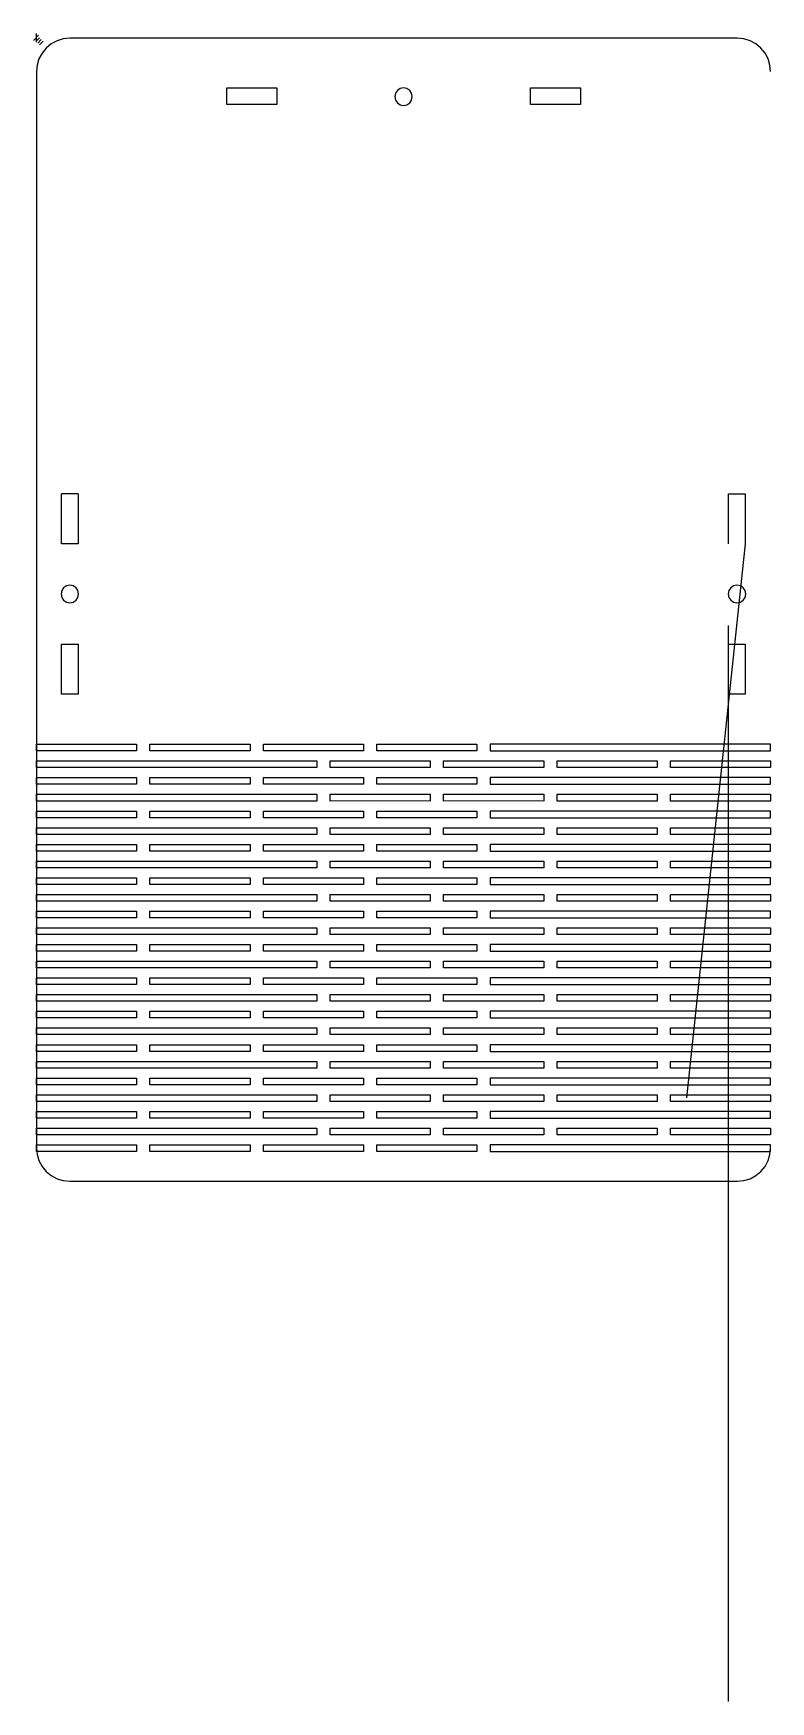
# Model space of a CAD drawing. Extents: x -1 to 220, y -156 to 344.
import ezdxf

# ---------------------------------------------------------------- set-up
doc = ezdxf.new("R2010")
doc.units = 0

msp = doc.modelspace()

# ---------------------------------------------------------------- linework, layer by layer
at = {"layer": 'Layer 1'}
for p, q in [((0.793749, 343.459), (-0.793749, 341.871)), ((0, 343.988), (0, 341.342)), ((1.05833, 342.665), (0, 341.60667)), ((1.5875, 342.136), (0.52917, 341.07767)), ((2.11666, 341.607), (1.05833, 340.54867))]:
    msp.add_line(p, q, dxfattribs=at)
at = {"layer": 'Shape533'}
for p, q in [((4.5845, 340.851884), (3.061439, 339.603071)), ((6.30567, 341.770796), (4.5845, 340.851884)), ((8.172489, 342.338078), (6.30567, 341.770796)), ((10.1325, 342.532), (8.172489, 342.338078)), ((210.132, 342.532), (10.1324, 342.532)), ((212.092029, 342.338368), (210.132018, 342.53229)), ((213.958848, 341.771086), (212.092029, 342.338368)), ((215.680017, 340.852174), (213.958848, 341.771086)), ((217.203079, 339.603361), (215.680017, 340.852174)), ((0.893714, 336.35884), (0.326432, 334.492021)), ((1.812626, 338.08001), (0.893714, 336.35884)), ((3.061439, 339.603071), (1.812626, 338.08001)), ((218.451892, 338.0803), (217.203079, 339.603361)), ((219.370804, 336.35913), (218.451892, 338.0803)), ((219.938086, 334.492311), (219.370804, 336.35913)), ((0.132, 332.532), (0.132524, 10.1321)), ((0.326432, 334.492021), (0.13251, 332.53201)), ((220.132008, 332.5323), (219.938086, 334.492311)), ((57.1324, 322.632), (57.1324, 327.632)), ((57.1324, 327.632), (72.1324, 327.632)), ((72.1325, 327.632), (72.1324, 322.632)), ((107.715068, 326.052253), (107.50731, 325.03213)), ((107.50731, 325.03213), (107.715068, 324.012007)), ((108.277962, 326.884972), (107.715068, 326.052253)), ((109.111779, 327.44624), (108.277962, 326.884972)), ((110.132305, 327.652007), (109.111779, 327.44624)), ((111.152831, 327.44624), (110.132305, 327.652007)), ((111.986648, 326.884972), (111.152831, 327.44624)), ((112.549542, 326.052253), (111.986648, 326.884972)), ((112.7573, 325.03213), (112.549542, 326.052253)), ((112.549542, 324.012007), (112.7573, 325.03213)), ((112.7573, 325.03213), (112.7573, 325.03213)), ((148.132, 322.632), (148.132, 327.632)), ((148.132524, 327.6321), (163.132, 327.632)), ((163.132, 327.632), (163.132, 322.632)), ((72.1321, 322.632), (57.1324, 322.632)), ((107.715068, 324.012007), (108.277962, 323.179288)), ((108.277962, 323.179288), (109.111779, 322.61802)), ((109.111779, 322.61802), (110.132305, 322.412253)), ((110.132305, 322.412253), (111.152831, 322.61802)), ((111.152831, 322.61802), (111.986648, 323.179288)), ((111.986648, 323.179288), (112.549542, 324.012007)), ((163.132, 322.632), (148.132, 322.632)), ((7.632, 191.0331), (7.63239, 206.032)), ((7.65449, 206.136), (12.6546, 206.136)), ((12.632507, 206.031561), (12.6325, 191.033)), ((207.532, 191.033), (207.532, 206.032)), ((207.5325, 206.0322), (212.532, 206.032)), ((212.532, 206.0323), (212.532, 191.033)), ((12.63244, 191.033), (7.63239, 191.033)), ((212.5325, 191.0328), (194.907, 25.133)), ((7.715268, 177.052123), (7.50751, 176.032)), ((7.50751, 176.032), (7.715268, 175.011877)), ((8.278162, 177.884842), (7.715268, 177.052123)), ((7.715268, 175.011877), (8.278162, 174.179158)), ((9.111979, 178.44611), (8.278162, 177.884842)), ((10.132505, 178.651877), (9.111979, 178.44611)), ((11.153031, 178.44611), (10.132505, 178.651877)), ((11.986848, 177.884842), (11.153031, 178.44611)), ((12.549742, 177.052123), (11.986848, 177.884842)), ((11.986848, 174.179158), (12.549742, 175.011877)), ((12.7575, 176.032), (12.549742, 177.052123)), ((12.549742, 175.011877), (12.7575, 176.032)), ((12.7575, 176.032), (12.7575, 176.032)), ((207.614768, 177.052123), (207.40701, 176.032)), ((207.40701, 176.032), (207.614768, 175.011877)), ((208.177662, 177.884842), (207.614768, 177.052123)), ((207.614768, 175.011877), (208.177662, 174.179158)), ((209.011479, 178.44611), (208.177662, 177.884842)), ((210.032005, 178.651877), (209.011479, 178.44611)), ((211.052531, 178.44611), (210.032005, 178.651877)), ((211.886348, 177.884842), (211.052531, 178.44611)), ((212.449242, 177.052123), (211.886348, 177.884842)), ((211.886348, 174.179158), (212.449242, 175.011877)), ((212.657, 176.032), (212.449242, 177.052123)), ((212.449242, 175.011877), (212.657, 176.032)), ((212.657, 176.032), (212.657, 176.032)), ((8.278162, 174.179158), (9.111979, 173.61789)), ((9.111979, 173.61789), (10.132505, 173.412123)), ((10.132505, 173.412123), (11.153031, 173.61789)), ((11.153031, 173.61789), (11.986848, 174.179158)), ((208.177662, 174.179158), (209.011479, 173.61789)), ((209.011479, 173.61789), (210.032005, 173.412123)), ((210.032005, 173.412123), (211.052531, 173.61789)), ((211.052531, 173.61789), (211.886348, 174.179158)), ((207.507, -155.768), (207.507, 166.632)), ((7.632, 161.032), (12.6325, 161.032)), ((7.63239, 146.032), (7.63239, 161.032)), ((12.63248, 161.0312), (12.6325, 146.032)), ((207.532, 161.032), (212.532, 161.032)), ((207.532, 146.032), (207.532, 161.032)), ((212.53239, 161.0319), (212.532, 146.032)), ((12.632, 146.0325), (7.63239, 146.032)), ((212.532, 146.032), (207.532, 146.032)), ((0.132, 131.0328), (30.1325, 131.033)), ((0.1325, 129.03275), (0.132524, 131.033)), ((30.13249, 131.0333), (30.1325, 129.033)), ((34.132, 131.03325), (64.1325, 131.033)), ((34.1322, 129.03275), (34.1325, 131.033)), ((64.1325, 131.03325), (64.1325, 129.033)), ((68.1325, 131.03325), (98.1324, 131.033)), ((68.1325, 129.033), (68.1325, 131.033)), ((98.1324, 131.033), (98.1324, 129.033)), ((102.132, 131.03325), (132.132, 131.033)), ((102.1321, 129.03275), (102.132, 131.033)), ((132.132, 131.03325), (132.132, 129.033)), ((220.132524, 131.03325), (136.132, 131.033)), ((136.1325, 131.0328), (136.132, 129.033)), ((220.132, 129.0331), (220.132, 131.033)), ((0.132, 126.033), (84.1324, 126.033)), ((0.1325, 124.03275), (0.132524, 126.033)), ((30.1325, 129.033), (0.132524, 129.033)), ((64.1325, 129.03275), (34.1325, 129.033)), ((98.1324, 129.033), (68.1325, 129.033)), ((84.1324, 126.0325), (84.1324, 124.032)), ((88.132, 124.03237), (88.1324, 126.033)), ((88.1324, 126.03238), (118.132, 126.033)), ((132.132, 129.03275), (102.132, 129.033)), ((118.132524, 126.03238), (118.132, 124.032)), ((122.1324, 124.03262), (122.132, 126.033)), ((122.1321, 126.033), (152.132, 126.033)), ((136.132, 129.03262), (220.132, 129.033)), ((152.132524, 126.03225), (152.132, 124.032)), ((156.1322, 124.0322), (156.132, 126.033)), ((156.132, 126.0325), (186.132, 126.033)), ((186.1323, 126.0325), (186.132, 124.032)), ((190.132, 126.033), (220.132, 126.033)), ((190.132, 124.032), (190.132, 126.033)), ((220.132, 126.03287), (220.132, 124.032)), ((0.132, 121.03163), (30.1325, 121.032)), ((84.1321, 124.03199), (0.132524, 124.032)), ((0.1326, 119.03175), (0.132524, 121.032)), ((30.1325, 121.03163), (30.1325, 119.032)), ((34.132, 119.03213), (34.1325, 121.032)), ((34.132, 121.032), (64.1325, 121.032)), ((64.1325, 121.03238), (64.1325, 119.032)), ((68.1321, 119.03162), (68.1325, 121.032)), ((68.1325, 121.03225), (98.1324, 121.032)), ((118.132, 124.032), (88.1324, 124.032)), ((98.132424, 121.0322), (98.1324, 119.032)), ((102.1321, 119.03137), (102.132, 121.032)), ((102.132, 121.03163), (132.132, 121.032)), ((152.1323, 124.03262), (122.132, 124.032)), ((132.132524, 121.03238), (132.132, 119.032)), ((220.132, 121.032), (136.132, 121.032)), ((136.1323, 121.0318), (136.132, 119.032)), ((186.132, 124.032), (156.132, 124.032)), ((220.132, 124.03262), (190.132, 124.032)), ((220.132, 119.03137), (220.132, 121.032)), ((0.132, 116.03163), (84.1324, 116.031)), ((0.1325, 114.03137), (0.132524, 116.031)), ((30.132, 119.03213), (0.132524, 119.032)), ((64.1325, 119.032), (34.1325, 119.032)), ((98.13239, 119.03137), (68.1325, 119.032)), ((84.1324, 116.03138), (84.1324, 114.031)), ((88.132, 116.031), (118.132, 116.031)), ((88.1324, 114.031), (88.1324, 116.031)), ((132.132, 119.032), (102.132, 119.032)), ((118.1321, 116.03125), (118.132, 114.031)), ((122.132, 114.031), (122.132, 116.031)), ((122.1321, 116.03125), (152.132, 116.031)), ((136.132, 119.03162), (220.132, 119.032)), ((152.1321, 116.03125), (152.132, 114.031)), ((156.132, 116.0318), (186.132, 116.031)), ((156.132, 114.0308), (156.132, 116.031)), ((186.13203, 116.03125), (186.132, 114.031)), ((190.132, 114.031), (190.132, 116.031)), ((190.1325, 116.03163), (220.132, 116.031)), ((220.132524, 116.03125), (220.132, 114.031)), ((0.132, 109.0335), (0.132524, 111.031)), ((0.1325, 111.0306), (30.1325, 111.031)), ((84.132424, 114.03075), (0.132524, 114.031)), ((30.132524, 111.0306), (30.1325, 109.033)), ((34.132, 109.033), (34.1325, 111.031)), ((34.132, 111.03038), (64.1325, 111.031)), ((64.1325, 111.0308), (64.1325, 109.033)), ((68.132, 111.03097), (98.1324, 111.031)), ((68.132424, 109.03337), (68.1325, 111.031)), ((118.132524, 114.03138), (88.1324, 114.031)), ((98.1324, 111.03122), (98.1324, 109.033)), ((102.132, 111.03122), (132.132, 111.031)), ((102.132524, 109.03299), (102.132, 111.031)), ((152.1319, 114.03113), (122.132, 114.031)), ((132.132, 111.03097), (132.132, 109.033)), ((220.1325, 111.03059), (136.132, 111.031)), ((136.1323, 111.0307), (136.132, 109.033)), ((186.132, 114.031), (156.132, 114.031)), ((220.1324, 114.03075), (190.132, 114.031)), ((220.1319, 109.0334), (220.132, 111.031)), ((0.1325, 104.03238), (0.132524, 106.033)), ((0.1325, 106.03262), (84.1324, 106.033)), ((30.1325, 109.0334), (0.132524, 109.033)), ((64.1325, 109.03362), (34.1325, 109.033)), ((98.132424, 109.03362), (68.1325, 109.033)), ((84.132, 106.03263), (84.1324, 104.033)), ((88.1324, 104.03252), (88.1324, 106.033)), ((88.1324, 106.033), (118.132, 106.033)), ((132.1321, 109.03362), (102.132, 109.033)), ((118.1324, 106.03263), (118.132, 104.033)), ((122.132, 104.03252), (122.132, 106.033)), ((122.1324, 106.0329), (152.132, 106.033)), ((136.1321, 109.03362), (220.132, 109.033)), ((152.132524, 106.03277), (152.132, 104.033)), ((156.1319, 104.03278), (156.132, 106.033)), ((156.1322, 106.033), (186.132, 106.033)), ((186.132, 106.033), (186.132, 104.033)), ((190.1319, 104.03275), (190.132, 106.033)), ((190.1319, 106.03277), (220.132, 106.033)), ((220.1325, 106.03303), (220.132, 104.033)), ((0.1325, 101.032), (30.1325, 101.032)), ((0.1325, 99.03197), (0.132524, 101.032)), ((84.1324, 104.03278), (0.132524, 104.033)), ((30.13253, 101.03215), (30.1325, 99.0319)), ((34.132, 101.032), (64.1325, 101.032)), ((34.1325, 99.0319), (34.1325, 101.032)), ((64.1322, 101.032), (64.1325, 99.0319)), ((68.1321, 99.03175), (68.1325, 101.032)), ((68.1325, 101.03215), (98.1324, 101.032)), ((118.1324, 104.03278), (88.1324, 104.033)), ((98.13201, 101.032), (98.1324, 99.0319)), ((102.132, 101.03215), (132.132, 101.032)), ((102.132, 99.0319), (102.132, 101.032)), ((152.1321, 104.03275), (122.132, 104.033)), ((132.13199, 101.03238), (132.132, 99.0319)), ((136.1319, 101.03241), (136.132, 99.0319)), ((220.132, 101.03263), (136.132, 101.032)), ((186.132, 104.0325), (156.132, 104.033)), ((220.132, 104.03275), (190.132, 104.033)), ((220.132, 99.0319), (220.132, 101.032)), ((0.1325, 96.03162), (84.1324, 96.0316)), ((0.1325, 94.0313), (0.132524, 96.0316)), ((30.132, 99.0318), (0.132524, 99.0319)), ((64.1325, 99.03175), (34.1325, 99.0319)), ((98.1324, 99.03175), (68.1325, 99.0319)), ((84.132, 96.03162), (84.1324, 94.0313)), ((88.132, 96.03155), (118.132, 96.0316)), ((88.1321, 94.03135), (88.1324, 96.0316)), ((132.13199, 99.03238), (102.132, 99.0319)), ((118.1324, 96.03155), (118.132, 94.0313)), ((122.1321, 94.03135), (122.132, 96.0316)), ((122.132, 96.0316), (152.132, 96.0316)), ((136.1321, 99.03213), (220.132, 99.0319)), ((152.1319, 96.03155), (152.132, 94.0313)), ((156.1319, 94.03137), (156.132, 96.0316)), ((156.132, 96.03201), (186.132, 96.0316)), ((186.132, 96.0316), (186.132, 94.0313)), ((190.1319, 96.03159), (220.132, 96.0316)), ((190.1325, 94.03137), (190.132, 96.0316)), ((220.132, 96.0315), (220.132, 94.0313)), ((0.132, 89.03338), (0.132524, 91.031)), ((84.1324, 94.03137), (0.132524, 94.0313)), ((0.132524, 91.031), (30.1325, 91.031)), ((30.132524, 91.031), (30.1325, 89.0334)), ((34.132, 89.03332), (34.1325, 91.031)), ((34.1325, 91.03092), (64.1325, 91.031)), ((64.1325, 91.03093), (64.1325, 89.0334)), ((68.1322, 89.03333), (68.1325, 91.031)), ((68.1325, 91.0309), (98.1324, 91.031)), ((118.132, 94.0311), (88.1324, 94.0313)), ((98.1324, 91.031), (98.1324, 89.0334)), ((102.132, 91.03099), (132.132, 91.031)), ((102.1322, 89.03337), (102.132, 91.031)), ((152.1319, 94.03135), (122.132, 94.0313)), ((132.13201, 91.031), (132.132, 89.0334)), ((220.1324, 91.031), (136.132, 91.031)), ((136.132, 91.03092), (136.132, 89.0334)), ((186.132524, 94.03129), (156.132, 94.0313)), ((220.132, 94.03135), (190.132, 94.0313)), ((220.132, 89.03332), (220.132, 91.031)), ((0.132, 86.03303), (84.1324, 86.033)), ((0.1325, 84.03272), (0.132524, 86.033)), ((30.132, 89.0334), (0.132524, 89.0334)), ((64.1325, 89.03332), (34.1325, 89.0334)), ((98.1324, 89.03337), (68.1325, 89.0334)), ((84.1324, 86.03303), (84.1324, 84.0327)), ((88.1322, 84.0327), (88.1324, 86.033)), ((88.1324, 86.03303), (118.132, 86.033)), ((132.1324, 89.0333), (102.132, 89.0334)), ((118.132, 86.03296), (118.132, 84.0327)), ((122.132, 84.0327), (122.132, 86.033)), ((122.1323, 86.03303), (152.132, 86.033)), ((136.1321, 89.03333), (220.132, 89.0334)), ((152.13203, 86.033), (152.132, 84.0327)), ((156.132, 86.03301), (186.132, 86.033)), ((156.132, 84.03275), (156.132, 86.033)), ((186.1325, 86.03303), (186.132, 84.0327)), ((190.1322, 84.03277), (190.132, 86.033)), ((190.1325, 86.03302), (220.132, 86.033)), ((220.132524, 86.033), (220.132, 84.0327)), ((0.132, 81.03235), (30.1325, 81.0324)), ((0.132, 79.0322), (0.132524, 81.0324)), ((84.132424, 84.0328), (0.132524, 84.0327)), ((30.132, 81.03241), (30.1325, 79.0321)), ((34.1321, 81.03238), (64.1325, 81.0324)), ((34.132524, 79.0321), (34.1325, 81.0324)), ((64.1322, 81.03241), (64.1325, 79.0321)), ((68.132424, 81.03235), (98.1324, 81.0324)), ((68.13247, 79.0321), (68.1325, 81.0324)), ((118.1324, 84.03277), (88.1324, 84.0327)), ((98.13201, 81.03241), (98.1324, 79.0321)), ((102.132524, 79.03209), (102.132, 81.0324)), ((102.1324, 81.0324), (132.132, 81.0324)), ((152.1323, 84.03275), (122.132, 84.0327)), ((132.1323, 81.0324), (132.132, 79.0321)), ((220.1324, 81.03232), (136.132, 81.0324)), ((136.1321, 81.03237), (136.132, 79.0321)), ((186.132, 84.0327), (156.132, 84.0327)), ((220.132524, 84.03277), (190.132, 84.0327)), ((220.132, 79.03207), (220.132, 81.0324)), ((0.132, 74.03148), (0.132524, 76.0317)), ((30.132, 79.03213), (0.132524, 79.0321)), ((0.132524, 76.03177), (84.1324, 76.0317)), ((64.1325, 79.03215), (34.1325, 79.0321)), ((98.132, 79.03213), (68.1325, 79.0321)), ((84.132, 76.03179), (84.1324, 74.0315)), ((88.132, 74.03153), (88.1324, 76.0317)), ((88.1324, 76.03172), (118.132, 76.0317)), ((132.1323, 79.03207), (102.132, 79.0321)), ((118.1324, 76.03172), (118.132, 74.0315)), ((122.1321, 74.03145), (122.132, 76.0317)), ((122.1321, 76.0317), (152.132, 76.0317)), ((136.132, 79.0321), (220.132, 79.0321)), ((152.132524, 76.0317), (152.132, 74.0315)), ((156.1325, 74.03147), (156.132, 76.0317)), ((156.1325, 76.03177), (186.132, 76.0317)), ((186.1319, 76.03177), (186.132, 74.0315)), ((190.1319, 74.03147), (190.132, 76.0317)), ((190.132, 76.03175), (220.132, 76.0317)), ((220.1325, 76.03172), (220.132, 74.0315)), ((0.132, 69.03083), (0.132524, 71.0311)), ((0.1325, 71.0311), (30.1325, 71.0311)), ((84.1324, 74.03152), (0.132524, 74.0315)), ((30.1321, 71.03115), (30.1325, 69.0309)), ((34.1322, 69.03085), (34.1325, 71.0311)), ((34.1325, 71.03115), (64.1325, 71.0311)), ((64.1321, 71.0311), (64.1325, 69.0309)), ((68.132, 69.0309), (68.1325, 71.0311)), ((68.1325, 71.03115), (98.1324, 71.0311)), ((118.1321, 74.03145), (88.1324, 74.0315)), ((98.1324, 71.03115), (98.1324, 69.0309)), ((102.132, 71.03117), (132.132, 71.0311)), ((102.1322, 69.03083), (102.132, 71.0311)), ((152.1323, 74.0315), (122.132, 74.0315)), ((132.1321, 71.03112), (132.132, 69.0309)), ((220.1319, 71.03108), (136.132, 71.0311)), ((136.1321, 71.0311), (136.132, 69.0309)), ((186.1324, 74.03154), (156.132, 74.0315)), ((220.132, 74.03153), (190.132, 74.0315)), ((220.132, 69.03093), (220.132, 71.0311)), ((0.1325, 64.03287), (0.132524, 66.0332)), ((0.1325, 66.03315), (84.1324, 66.0332)), ((30.132, 69.03088), (0.132524, 69.0309)), ((64.1322, 69.0309), (34.1325, 69.0309)), ((98.132424, 69.03088), (68.1325, 69.0309)), ((84.1321, 66.0332), (84.1324, 64.0329)), ((88.132, 66.03316), (118.132, 66.0332)), ((88.1321, 64.03295), (88.1324, 66.0332)), ((132.1321, 69.03087), (102.132, 69.0309)), ((118.1324, 66.03315), (118.132, 64.0329)), ((122.1321, 64.0329), (122.132, 66.0332)), ((122.1321, 66.0331), (152.132, 66.0332)), ((136.132, 69.03087), (220.132, 69.0309)), ((152.132, 66.03315), (152.132, 64.0329)), ((156.1319, 66.03316), (186.132, 66.0332)), ((156.132, 64.03295), (156.132, 66.0332)), ((186.132, 66.03315), (186.132, 64.0329)), ((190.1318, 64.0329), (190.132, 66.0332)), ((190.1319, 66.03311), (220.132, 66.0332)), ((220.1319, 66.03316), (220.132, 64.0329)), ((0.132, 61.03255), (30.1325, 61.0325)), ((0.132, 59.0322), (0.132524, 61.0325)), ((84.1324, 64.03287), (0.132524, 64.0329)), ((30.13253, 61.03255), (30.1325, 59.0323)), ((34.132, 61.0326), (64.1325, 61.0325)), ((34.132, 59.03232), (34.1325, 61.0325)), ((64.132524, 61.03258), (64.1325, 59.0323)), ((68.1321, 59.03227), (68.1325, 61.0325)), ((68.1321, 61.0325), (98.1324, 61.0325)), ((118.1324, 64.03295), (88.1324, 64.0329)), ((98.1322, 61.03257), (98.1324, 59.0323)), ((102.132524, 59.0322), (102.132, 61.0325)), ((102.1321, 61.03255), (132.132, 61.0325)), ((152.1319, 64.03295), (122.132, 64.0329)), ((132.132524, 61.03257), (132.132, 59.0323)), ((136.1321, 61.03257), (136.132, 59.0323)), ((220.1325, 61.0325), (136.132, 61.0325)), ((186.132, 64.03295), (156.132, 64.0329)), ((220.1324, 64.03291), (190.132, 64.0329)), ((220.132524, 59.03225), (220.132, 61.0325)), ((0.132, 56.0319), (84.1324, 56.0319)), ((0.1325, 54.03163), (0.132524, 56.0319)), ((30.132, 59.03232), (0.132524, 59.0323)), ((64.1322, 59.0323), (34.1325, 59.0323)), ((98.132424, 59.03228), (68.1325, 59.0323)), ((84.1324, 56.03187), (84.1324, 54.0317)), ((88.132, 56.03195), (118.132, 56.0319)), ((88.132424, 54.03167), (88.1324, 56.0319)), ((132.132524, 59.0323), (102.132, 59.0323)), ((118.132, 56.03188), (118.132, 54.0317)), ((122.13199, 54.03165), (122.132, 56.0319)), ((122.1324, 56.03193), (152.132, 56.0319)), ((136.1323, 59.03232), (220.132, 59.0323)), ((152.1319, 56.03195), (152.132, 54.0317)), ((156.1319, 56.03187), (186.132, 56.0319)), ((156.1322, 54.03168), (156.132, 56.0319)), ((186.1325, 56.03192), (186.132, 54.0317)), ((190.1325, 54.03163), (190.132, 56.0319)), ((190.1325, 56.03187), (220.132, 56.0319)), ((220.1324, 56.0319), (220.132, 54.0317)), ((0.1325, 51.03125), (30.1325, 51.0313)), ((84.1324, 54.03168), (0.132524, 54.0317)), ((0.132524, 49.03103), (0.132524, 51.0313)), ((30.1325, 51.03128), (30.1325, 49.031)), ((34.1325, 49.031), (34.1325, 51.0313)), ((34.1325, 51.0313), (64.1325, 51.0313)), ((64.1325, 51.0313), (64.1325, 49.031)), ((68.1321, 49.03105), (68.1325, 51.0313)), ((68.1325, 51.03125), (98.1324, 51.0313)), ((118.1321, 54.0317), (88.1324, 54.0317)), ((98.1321, 51.0313), (98.1324, 49.031)), ((102.1324, 49.0311), (102.132, 51.0313)), ((102.1321, 51.03128), (132.132, 51.0313)), ((152.13203, 54.03165), (122.132, 54.0317)), ((132.132, 51.03125), (132.132, 49.031)), ((136.1319, 51.0313), (136.132, 49.031)), ((220.132, 51.03125), (136.132, 51.0313)), ((186.132, 54.03165), (156.132, 54.0317)), ((220.1324, 54.03167), (190.132, 54.0317)), ((220.132, 49.03103), (220.132, 51.0313)), ((0.1325, 46.0333), (84.1324, 46.0333)), ((30.132, 49.03103), (0.132524, 49.031)), ((0.1326, 44.03307), (0.132524, 46.0333)), ((64.13253, 49.03105), (34.1325, 49.031)), ((98.132, 49.03107), (68.1325, 49.031)), ((84.1324, 46.03337), (84.1324, 44.0331)), ((88.1321, 44.03305), (88.1324, 46.0333)), ((88.1324, 46.03336), (118.132, 46.0333)), ((132.132, 49.0311), (102.132, 49.031)), ((118.132, 46.0333), (118.132, 44.0331)), ((122.132, 44.03309), (122.132, 46.0333)), ((122.1323, 46.03335), (152.132, 46.0333)), ((136.1319, 49.03105), (220.132, 49.031)), ((152.1319, 46.03337), (152.132, 44.0331)), ((156.1319, 46.03332), (186.132, 46.0333)), ((156.132, 44.03312), (156.132, 46.0333)), ((186.1323, 46.03337), (186.132, 44.0331)), ((190.13197, 44.03305), (190.132, 46.0333)), ((190.132, 46.03335), (220.132, 46.0333)), ((220.132524, 46.0333), (220.132, 44.0331)), ((0.1325, 39.03245), (0.132524, 41.0327)), ((84.1321, 44.03312), (0.132524, 44.0331)), ((0.132524, 41.0327), (30.1325, 41.0327)), ((30.132, 41.03267), (30.1325, 39.0325)), ((34.132, 39.03248), (34.1325, 41.0327)), ((34.132, 41.03268), (64.1325, 41.0327)), ((64.132, 41.0327), (64.1325, 39.0325)), ((68.1321, 39.03247), (68.1325, 41.0327)), ((68.132424, 41.03273), (98.1324, 41.0327)), ((118.13201, 44.0331), (88.1324, 44.0331)), ((98.13239, 41.03267), (98.1324, 39.0325)), ((102.1321, 39.03247), (102.132, 41.0327)), ((102.132, 41.03267), (132.132, 41.0327)), ((152.1321, 44.0331), (122.132, 44.0331)), ((132.132, 41.0327), (132.132, 39.0325)), ((220.1324, 41.03267), (136.132, 41.0327)), ((136.1323, 41.03268), (136.132, 39.0325)), ((186.1325, 44.03307), (156.132, 44.0331)), ((220.1319, 44.03312), (190.132, 44.0331)), ((220.1319, 39.03243), (220.132, 41.0327)), ((0.132, 36.03208), (84.1324, 36.0321)), ((0.1325, 34.03182), (0.132524, 36.0321)), ((30.132, 39.03247), (0.132524, 39.0325)), ((64.13253, 39.0325), (34.1325, 39.0325)), ((98.132424, 39.03243), (68.1325, 39.0325)), ((84.1324, 36.03213), (84.1324, 34.0318)), ((88.1324, 34.03183), (88.1324, 36.0321)), ((88.1324, 36.0321), (118.132, 36.0321)), ((132.1321, 39.03247), (102.132, 39.0325)), ((118.1321, 36.03205), (118.132, 34.0318)), ((122.1321, 34.0318), (122.132, 36.0321)), ((122.1323, 36.03213), (152.132, 36.0321)), ((136.1321, 39.03248), (220.132, 39.0325)), ((152.13203, 36.03205), (152.132, 34.0318)), ((156.132, 34.03183), (156.132, 36.0321)), ((156.132, 36.03205), (186.132, 36.0321)), ((186.132, 36.0321), (186.132, 34.0318)), ((190.132524, 34.0318), (190.132, 36.0321)), ((190.132524, 36.0321), (220.132, 36.0321)), ((220.132524, 36.03213), (220.132, 34.0318)), ((0.1325, 31.0315), (30.1325, 31.0315)), ((0.1325, 29.03125), (0.132524, 31.0315)), ((84.1324, 34.03187), (0.132524, 34.0318)), ((30.1325, 31.0315), (30.1325, 29.0312)), ((34.132, 29.0312), (34.1325, 31.0315)), ((34.1325, 31.03145), (64.1325, 31.0315)), ((64.1323, 31.0314), (64.1325, 29.0312)), ((68.13247, 31.03149), (98.1324, 31.0315)), ((68.1325, 29.0312), (68.1325, 31.0315)), ((118.1321, 34.0318), (88.1324, 34.0318)), ((98.132, 31.03142), (98.1324, 29.0312)), ((102.132, 31.0315), (132.132, 31.0315)), ((102.132, 29.03125), (102.132, 31.0315)), ((152.1323, 34.03185), (122.132, 34.0318)), ((132.132, 31.0315), (132.132, 29.0312)), ((220.1325, 31.0314), (136.132, 31.0315)), ((136.1321, 31.03142), (136.132, 29.0312)), ((186.1319, 34.0318), (156.132, 34.0318)), ((220.132, 34.03185), (190.132, 34.0318)), ((220.1319, 29.03125), (220.132, 31.0315)), ((0.132, 26.0308), (84.1324, 26.0308)), ((0.1325, 24.03322), (0.132524, 26.0308)), ((30.132524, 29.03125), (0.132524, 29.0312)), ((64.1325, 29.03117), (34.1325, 29.0312)), ((98.1321, 29.03117), (68.1325, 29.0312)), ((84.132, 26.03087), (84.1324, 24.0332)), ((88.132, 26.03083), (118.132, 26.0308)), ((88.1321, 24.03322), (88.1324, 26.0308)), ((132.132524, 29.03117), (102.132, 29.0312)), ((118.132524, 26.03082), (118.132, 24.0332)), ((122.1321, 24.0332), (122.132, 26.0308)), ((122.1323, 26.0308), (152.132, 26.0308)), ((136.132524, 29.03117), (220.132, 29.0312)), ((152.1323, 26.03083), (152.132, 24.0332)), ((156.1322, 24.03328), (156.132, 26.0308)), ((156.1322, 26.0308), (186.132, 26.0308)), ((186.1324, 26.0308), (186.132, 24.0332)), ((190.1319, 24.0332), (190.132, 26.0308)), ((190.132, 26.0308), (220.132, 26.0308)), ((220.132, 26.0308), (220.132, 24.0332)), ((0.132, 19.03267), (0.132524, 21.0329)), ((0.1325, 21.03285), (30.1325, 21.0329)), ((84.1321, 24.03327), (0.132524, 24.0332)), ((30.1325, 21.03285), (30.1325, 19.0326)), ((34.13247, 19.03265), (34.1325, 21.0329)), ((34.1325, 21.0329), (64.1325, 21.0329)), ((64.13253, 21.0329), (64.1325, 19.0326)), ((68.1321, 19.0326), (68.1325, 21.0329)), ((68.1325, 21.03283), (98.1324, 21.0329)), ((118.132, 24.0332), (88.1324, 24.0332)), ((98.13201, 21.03291), (98.1324, 19.0326)), ((102.1321, 19.03265), (102.132, 21.0329)), ((102.132, 21.0329), (132.132, 21.0329)), ((152.1325, 24.03323), (122.132, 24.0332)), ((132.1321, 21.03283), (132.132, 19.0326)), ((220.132524, 21.0329), (136.132, 21.0329)), ((136.1321, 21.03286), (136.132, 19.0326)), ((186.1319, 24.03322), (156.132, 24.0332)), ((220.1319, 24.0332), (190.132, 24.0332)), ((220.132, 19.03267), (220.132, 21.0329)), ((0.132, 14.032), (0.132524, 16.0323)), ((30.132, 19.03258), (0.132524, 19.0326)), ((0.132524, 16.0323), (84.1324, 16.0323)), ((64.1325, 19.03265), (34.1325, 19.0326)), ((98.1324, 19.03265), (68.1325, 19.0326)), ((84.1321, 16.03222), (84.1324, 14.032)), ((88.1321, 14.032), (88.1324, 16.0323)), ((88.1321, 16.0322), (118.132, 16.0323)), ((132.1321, 19.0326), (102.132, 19.0326)), ((118.1324, 16.0323), (118.132, 14.032)), ((122.1324, 14.03198), (122.132, 16.0323)), ((122.1321, 16.0323), (152.132, 16.0323)), ((136.132, 19.03267), (220.132, 19.0326)), ((152.1319, 16.03225), (152.132, 14.032)), ((156.132524, 14.03205), (156.132, 16.0323)), ((156.132, 16.03225), (186.132, 16.0323)), ((186.1319, 16.03221), (186.132, 14.032)), ((190.1319, 16.03226), (220.132, 16.0323)), ((190.1325, 14.03197), (190.132, 16.0323)), ((220.1325, 16.03226), (220.132, 14.032)), ((0.132, 11.0316), (30.1325, 11.0316)), ((0.1325, 9.03135), (0.132524, 11.0316)), ((0.132516, 10.1322), (0.326438, 8.172189)), ((84.1324, 14.03197), (0.132524, 14.032)), ((30.1325, 11.0316), (30.1325, 9.03139)), ((34.132, 11.03168), (64.1325, 11.0316)), ((34.132, 9.03138), (34.1325, 11.0316)), ((64.1325, 11.0316), (64.1325, 9.03139)), ((68.1325, 11.03164), (98.1324, 11.0316)), ((68.1325, 9.03138), (68.1325, 11.0316)), ((118.1324, 14.03205), (88.1324, 14.032)), ((98.13201, 11.03164), (98.1324, 9.03139)), ((102.1324, 9.03139), (102.132, 11.0316)), ((102.13239, 11.03164), (132.132, 11.0316)), ((152.1325, 14.032), (122.132, 14.032)), ((132.132, 11.0316), (132.132, 9.03139)), ((136.132524, 11.03164), (136.132, 9.03139)), ((220.132524, 11.0316), (136.132, 11.0316)), ((186.1319, 14.03201), (156.132, 14.032)), ((220.1319, 14.03197), (190.132, 14.032)), ((219.938468, 8.172179), (220.13239, 10.13219)), ((220.132, 9.03139), (220.132, 11.0316)), ((30.132524, 9.03138), (0.132524, 9.03139)), ((0.326438, 8.172189), (0.89372, 6.30537)), ((0.89372, 6.30537), (1.812632, 4.5842)), ((64.132506, 9.03141), (34.1325, 9.03139)), ((98.1322, 9.03138), (68.1325, 9.03139)), ((132.1321, 9.03143), (102.132, 9.03139)), ((136.1325, 9.03139), (220.132, 9.03139)), ((218.452274, 4.58419), (219.371186, 6.30536)), ((219.371186, 6.30536), (219.938468, 8.172179)), ((1.812632, 4.5842), (3.061445, 3.061139)), ((3.061445, 3.061139), (4.584506, 1.812326)), ((4.584506, 1.812326), (6.305676, 0.893414)), ((6.305676, 0.893414), (8.172495, 0.326132)), ((8.172495, 0.326132), (10.132506, 0.13221)), ((10.132, 0.134), (210.132, 0.133465)), ((210.1324, 0.1322), (212.092411, 0.326122)), ((212.092411, 0.326122), (213.95923, 0.893404)), ((213.95923, 0.893404), (215.6804, 1.812316)), ((215.6804, 1.812316), (217.203461, 3.061129)), ((217.203461, 3.061129), (218.452274, 4.58419))]:
    msp.add_line(p, q, dxfattribs=at)

doc.saveas('drawing.dxf')
